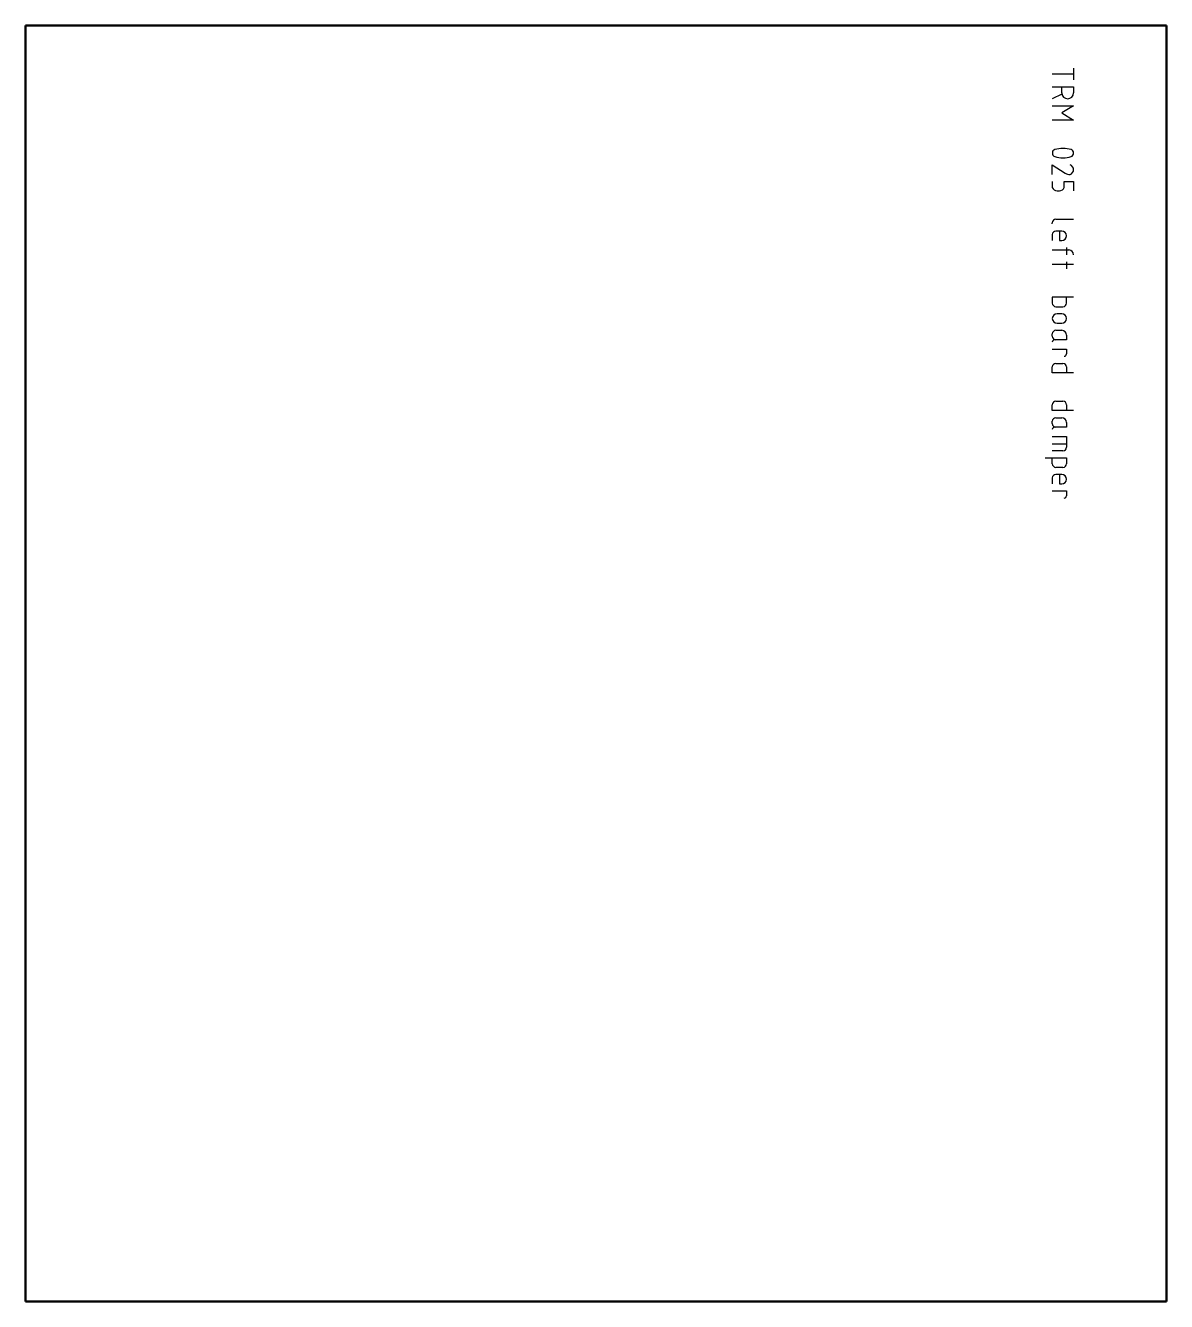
# Model space of a CAD drawing. Header units: millimetres. Extents: x 0 to 536, y 0 to 600.
import ezdxf

# ---------------------------------------------------------------- set-up
doc = ezdxf.new("R2010")
doc.units = ezdxf.units.MM
doc.layers.add('IV_MARK_SURFACE', color=2, linetype='Continuous', lineweight=25)
doc.layers.add('IV_OUTER_PROFILE', color=7, linetype='Continuous', lineweight=50)

msp = doc.modelspace()

# ---------------------------------------------------------------- linework, layer by layer
at = {"layer": 'IV_MARK_SURFACE'}
for p, q in [((482.74, 577.23), (492.74, 577.23)), ((492.74, 580.01), (492.74, 577.23)), ((492.74, 577.23), (492.74, 574.45)), ((482.74, 571.12), (487.19, 571.12)), ((487.19, 571.12), (492.74, 571.12)), ((487.19, 568.34), (487.19, 571.12)), ((492.74, 571.12), (492.74, 568.34)), ((487.19, 567.79), (482.74, 565.56)), ((482.74, 562.23), (492.74, 562.23)), ((492.74, 562.23), (487.19, 558.9)), ((487.19, 558.9), (492.74, 555.56)), ((492.74, 555.56), (482.74, 555.56)), ((482.74, 530.01), (482.74, 534.45)), ((482.74, 534.45), (488.85, 530.56)), ((482.74, 526.67), (482.74, 523.9)), ((484.96, 522.23), (486.08, 522.23)), ((488.3, 523.9), (488.3, 526.67)), ((488.3, 526.67), (492.74, 526.67)), ((492.74, 526.67), (492.74, 522.23)), ((482.74, 506.67), (482.74, 507.23)), ((484.41, 508.9), (492.74, 508.9)), ((482.74, 501.67), (482.74, 498.9)), ((486.08, 503.34), (484.41, 503.34)), ((487.19, 503.34), (486.08, 503.34)), ((486.08, 503.34), (486.08, 498.9)), ((486.08, 498.9), (487.19, 498.9)), ((482.74, 494.45), (489.41, 494.45)), ((489.41, 495.56), (489.41, 494.45)), ((489.41, 494.45), (490.52, 494.45)), ((489.41, 494.45), (489.41, 492.23)), ((482.74, 487.79), (489.41, 487.79)), ((489.41, 488.9), (489.41, 487.79)), ((489.41, 487.79), (492.74, 487.79)), ((489.41, 487.79), (489.41, 485.56)), ((489.41, 472.23), (482.74, 472.23)), ((482.74, 472.23), (482.74, 469.45)), ((492.74, 472.23), (489.41, 472.23)), ((489.41, 469.45), (489.41, 472.23)), ((484.41, 467.79), (487.74, 467.79)), ((487.19, 464.45), (484.96, 464.45)), ((484.41, 456.67), (487.19, 456.67)), ((484.96, 460.01), (487.19, 460.01)), ((482.74, 453.9), (482.74, 455.01)), ((484.41, 452.23), (483.85, 452.23)), ((489.41, 452.23), (484.41, 452.23)), ((489.41, 454.45), (489.41, 452.23)), ((482.74, 447.79), (489.41, 447.79)), ((489.41, 447.79), (489.41, 445.56)), ((482.74, 436.67), (482.74, 439.45)), ((484.41, 441.12), (487.74, 441.12)), ((489.41, 439.45), (489.41, 436.67)), ((489.41, 436.67), (482.74, 436.67)), ((492.74, 436.67), (489.41, 436.67)), ((482.74, 418.9), (482.74, 421.67)), ((484.41, 423.34), (487.74, 423.34)), ((489.41, 421.67), (489.41, 418.9)), ((489.41, 418.9), (482.74, 418.9)), ((484.41, 415.56), (487.19, 415.56)), ((492.74, 418.9), (489.41, 418.9)), ((482.74, 412.79), (482.74, 413.9)), ((484.41, 411.12), (483.85, 411.12)), ((489.41, 411.12), (484.41, 411.12)), ((489.41, 413.34), (489.41, 411.12)), ((482.74, 406.67), (489.41, 406.67)), ((482.74, 403.34), (489.41, 403.34)), ((489.41, 406.67), (489.41, 403.34)), ((489.41, 403.34), (489.41, 401.67)), ((479.41, 396.67), (482.74, 396.67)), ((487.74, 400.01), (482.74, 400.01)), ((482.74, 396.67), (489.41, 396.67)), ((482.74, 393.9), (482.74, 396.67)), ((489.41, 396.67), (489.41, 393.9)), ((487.74, 392.23), (484.41, 392.23)), ((482.74, 387.23), (482.74, 384.45)), ((486.08, 388.9), (484.41, 388.9)), ((487.19, 388.9), (486.08, 388.9)), ((486.08, 388.9), (486.08, 384.45)), ((486.08, 384.45), (487.19, 384.45)), ((482.74, 381.12), (489.41, 381.12)), ((489.41, 381.12), (489.41, 378.9))]:
    msp.add_line(p, q, dxfattribs=at)
for centre, radius, start, end in [((489.96, 568.34), 2.78, 180, 360), ((484.56, 540.01), 1.81, 113.03732, 246.96268), ((487.74, 528.23), 13.99, 73.86614, 106.13386), ((490.94, 540.01), 1.8, 292.4119, 67.5881), ((487.74, 551.78), 13.99, 253.86614, 286.13386), ((490.42, 532.23), 2.32, 286.40471, 73.59529), ((490.64, 533), 3.02, 233.69114, 278.23638), ((485.01, 524.61), 2.38, 197.34635, 268.91386), ((486.03, 524.61), 2.38, 271.08614, 342.65365), ((484.41, 507.23), 1.67, 90, 180), ((484.41, 501.67), 1.67, 90, 180), ((487.19, 501.12), 2.22, 270, 90), ((490.52, 492.23), 2.22, 360, 90), ((484.41, 469.45), 1.67, 180, 270), ((487.74, 469.45), 1.67, 270, 0), ((484.96, 462.23), 2.22, 90, 270), ((487.19, 462.23), 2.22, 270, 90), ((484.41, 455.01), 1.67, 90, 180), ((487.19, 454.45), 2.22, 0, 90), ((484.41, 453.9), 1.67, 180, 270), ((483.85, 451.12), 1.11, 90, 180), ((488.3, 445.56), 1.11, 270, 0), ((484.41, 439.45), 1.67, 90, 180), ((487.74, 439.45), 1.67, 0, 90), ((484.41, 421.67), 1.67, 90, 180), ((487.74, 421.67), 1.67, 0, 90), ((484.41, 413.9), 1.67, 90, 180), ((487.19, 413.34), 2.22, 0, 90), ((484.41, 412.79), 1.67, 180, 270), ((483.85, 410.01), 1.11, 90, 180), ((487.74, 401.67), 1.67, 270, 0), ((484.41, 393.9), 1.67, 180, 270), ((487.74, 393.9), 1.67, 270, 0), ((484.41, 387.23), 1.67, 90, 180), ((487.19, 386.67), 2.22, 270, 90), ((488.3, 378.9), 1.11, 270, 0)]:
    msp.add_arc(centre, radius, start, end, dxfattribs=at)
at = {"layer": 'IV_OUTER_PROFILE'}
for p, q in [((0, 0), (0, 600)), ((0, 600), (536.4, 600)), ((536.4, 600), (536.4, 0)), ((536.4, 0), (0, 0))]:
    msp.add_line(p, q, dxfattribs=at)

doc.saveas('drawing.dxf')
